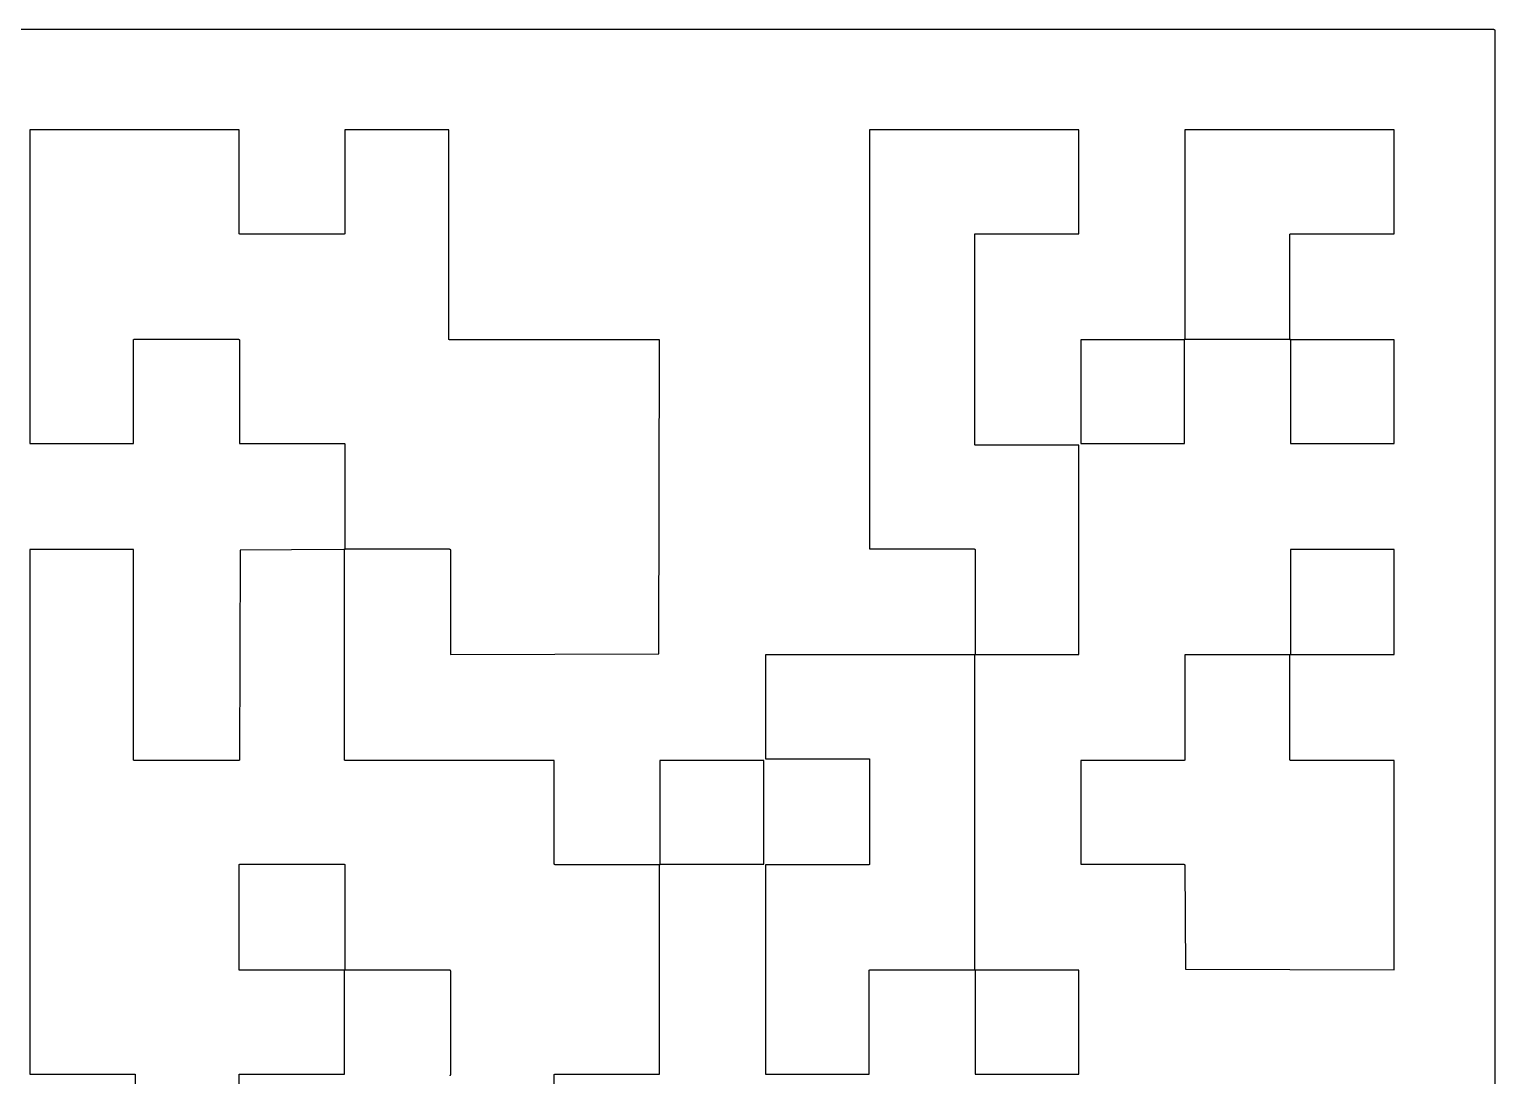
# Model space of a CAD drawing. Extents: x 91.3 to 189.8, y -113.5 to -60.4.
# Drawn here: x 143.03 to 151.23, y -86.97 to -81.12 of the extents above; entities that cross this region are included whole.
import ezdxf

# ---------------------------------------------------------------- set-up
doc = ezdxf.new("R2010")
doc.units = 0
doc.header["$MEASUREMENT"] = 0
doc.layers.add('BLACK', color=7, linetype='CONTINUOUS')

msp = doc.modelspace()

# ---------------------------------------------------------------- linework, layer by layer
at = {"layer": 'Black'}
for p, q in [((137.776, -81.1215), (151.224, -81.1215)), ((151.224, -81.1215), (151.224, -81.1215)), ((151.224, -81.1215), (151.225, -81.1217)), ((151.224, -81.1215), (151.224, -81.1215)), ((151.225, -81.1217), (151.225, -81.1218)), ((151.225, -81.1218), (151.226, -81.122)), ((151.226, -81.122), (151.226, -81.1221)), ((151.226, -81.1221), (151.226, -81.1224)), ((151.226, -81.1224), (151.227, -81.1226)), ((151.227, -81.1226), (151.227, -81.123)), ((151.227, -81.123), (151.227, -81.1233)), ((151.227, -81.1233), (151.228, -81.1236)), ((151.228, -81.1236), (151.228, -81.124)), ((151.228, -81.124), (151.228, -81.1244)), ((151.228, -81.1244), (151.228, -81.1248)), ((151.228, -81.1248), (151.228, -81.1252)), ((151.228, -81.1252), (151.228, -81.1256)), ((151.228, -81.1256), (151.228, -81.126)), ((151.228, -81.126), (151.229, -81.1265)), ((151.229, -81.1265), (151.229, -94.5735)), ((144.204, -81.6843), (143.033, -81.6843)), ((143.033, -81.6843), (143.033, -83.4374)), ((144.204, -82.262), (144.204, -81.6843)), ((145.377, -81.6843), (144.796, -81.6843)), ((144.796, -81.6843), (144.796, -82.262)), ((145.377, -82.8522), (145.377, -81.6843)), ((147.732, -81.6843), (147.732, -84.0275)), ((148.903, -81.6843), (147.732, -81.6843)), ((148.903, -82.2645), (148.903, -81.6843)), ((149.495, -81.6843), (149.495, -82.8522)), ((150.666, -81.6843), (149.495, -81.6843)), ((150.666, -82.2645), (150.666, -81.6843)), ((144.204, -82.2624), (144.204, -82.262)), ((144.204, -82.2629), (144.204, -82.2624)), ((144.204, -82.2633), (144.204, -82.2629)), ((144.204, -82.2637), (144.204, -82.2633)), ((144.204, -82.2641), (144.204, -82.2637)), ((144.204, -82.2645), (144.204, -82.2641)), ((144.205, -82.2648), (144.204, -82.2645)), ((144.205, -82.2652), (144.205, -82.2648)), ((144.205, -82.2655), (144.205, -82.2652)), ((144.205, -82.2658), (144.205, -82.2655)), ((144.206, -82.266), (144.205, -82.2658)), ((144.206, -82.2663), (144.206, -82.266)), ((144.207, -82.2665), (144.206, -82.2663)), ((144.207, -82.2667), (144.207, -82.2665)), ((144.207, -82.2668), (144.207, -82.2667)), ((144.208, -82.2669), (144.207, -82.2668)), ((144.209, -82.267), (144.208, -82.2669)), ((144.208, -82.2669), (144.208, -82.2669)), ((144.791, -82.267), (144.209, -82.267)), ((144.792, -82.2669), (144.791, -82.267)), ((144.793, -82.2668), (144.792, -82.2669)), ((144.792, -82.2669), (144.792, -82.2669)), ((144.794, -82.2663), (144.793, -82.2665)), ((144.793, -82.2665), (144.793, -82.2667)), ((144.793, -82.2667), (144.793, -82.2668)), ((144.795, -82.2658), (144.794, -82.266)), ((144.794, -82.266), (144.794, -82.2663)), ((144.796, -82.2645), (144.795, -82.2648)), ((144.795, -82.2648), (144.795, -82.2652)), ((144.795, -82.2652), (144.795, -82.2655)), ((144.795, -82.2655), (144.795, -82.2658)), ((144.796, -82.262), (144.796, -82.2624)), ((144.796, -82.2624), (144.796, -82.2629)), ((144.796, -82.2629), (144.796, -82.2633)), ((144.796, -82.2633), (144.796, -82.2637)), ((144.796, -82.2637), (144.796, -82.2641)), ((144.796, -82.2641), (144.796, -82.2645)), ((148.32, -82.2674), (148.321, -82.267)), ((148.32, -82.2678), (148.32, -82.2674)), ((148.32, -82.2682), (148.32, -82.2678)), ((148.32, -82.2686), (148.32, -82.2682)), ((148.32, -82.269), (148.32, -82.2686)), ((148.32, -82.2695), (148.32, -82.269)), ((148.32, -83.4424), (148.32, -82.2695)), ((148.321, -82.266), (148.322, -82.2656)), ((148.321, -82.2663), (148.321, -82.266)), ((148.321, -82.2666), (148.321, -82.2663)), ((148.321, -82.267), (148.321, -82.2666)), ((148.322, -82.2651), (148.323, -82.265)), ((148.322, -82.2654), (148.322, -82.2651)), ((148.322, -82.2656), (148.322, -82.2654)), ((148.323, -82.2648), (148.324, -82.2647)), ((148.323, -82.265), (148.323, -82.2648)), ((148.324, -82.2647), (148.324, -82.2645)), ((148.324, -82.2645), (148.325, -82.2645)), ((148.325, -82.2645), (148.325, -82.2645)), ((148.325, -82.2645), (148.903, -82.2645)), ((150.083, -82.2678), (150.084, -82.2674)), ((150.083, -82.2682), (150.083, -82.2678)), ((150.083, -82.2686), (150.083, -82.2682)), ((150.083, -82.269), (150.083, -82.2686)), ((150.083, -82.2695), (150.083, -82.269)), ((150.083, -82.8522), (150.083, -82.2695)), ((150.084, -82.2663), (150.085, -82.266)), ((150.084, -82.2666), (150.084, -82.2663)), ((150.084, -82.267), (150.084, -82.2666)), ((150.084, -82.2674), (150.084, -82.267)), ((150.085, -82.2651), (150.086, -82.265)), ((150.085, -82.2654), (150.085, -82.2651)), ((150.085, -82.2656), (150.085, -82.2654)), ((150.085, -82.266), (150.085, -82.2656)), ((150.086, -82.2648), (150.087, -82.2647)), ((150.086, -82.265), (150.086, -82.2648)), ((150.087, -82.2647), (150.087, -82.2645)), ((150.087, -82.2645), (150.088, -82.2645)), ((150.088, -82.2645), (150.088, -82.2645)), ((150.088, -82.2645), (150.666, -82.2645)), ((143.613, -82.8596), (143.614, -82.8592)), ((143.613, -83.4374), (143.613, -82.8596)), ((143.614, -82.8568), (143.615, -82.8564)), ((143.614, -82.8571), (143.614, -82.8568)), ((143.614, -82.8576), (143.614, -82.8571)), ((143.614, -82.8579), (143.614, -82.8576)), ((143.614, -82.8584), (143.614, -82.8579)), ((143.614, -82.8588), (143.614, -82.8584)), ((143.614, -82.8592), (143.614, -82.8588)), ((143.615, -82.8558), (143.616, -82.8556)), ((143.615, -82.8562), (143.615, -82.8558)), ((143.615, -82.8564), (143.615, -82.8562)), ((143.616, -82.8552), (143.617, -82.8549)), ((143.616, -82.8553), (143.616, -82.8552)), ((143.616, -82.8556), (143.616, -82.8553)), ((143.617, -82.8549), (143.618, -82.8547)), ((143.617, -82.8549), (143.617, -82.8549)), ((143.618, -82.8547), (143.618, -82.8546)), ((143.618, -82.8546), (144.201, -82.8546)), ((143.618, -82.8547), (143.618, -82.8547)), ((144.201, -82.8546), (144.202, -82.8547)), ((144.202, -82.8547), (144.202, -82.8547)), ((144.202, -82.8547), (144.202, -82.8549)), ((144.202, -82.8549), (144.203, -82.8549)), ((144.203, -82.8549), (144.203, -82.8552)), ((144.203, -82.8552), (144.204, -82.8553)), ((144.204, -82.8553), (144.204, -82.8556)), ((144.204, -82.8556), (144.204, -82.8558)), ((144.204, -82.8558), (144.205, -82.8562)), ((144.205, -82.8562), (144.205, -82.8564)), ((144.205, -82.8564), (144.205, -82.8568)), ((144.205, -82.8568), (144.206, -82.8571)), ((144.206, -82.8571), (144.206, -82.8576)), ((144.206, -82.8576), (144.206, -82.8579)), ((144.206, -82.8579), (144.206, -82.8584)), ((144.206, -82.8584), (144.206, -82.8588)), ((144.206, -82.8588), (144.206, -82.8592)), ((144.206, -82.8592), (144.206, -82.8596)), ((144.206, -82.8596), (144.206, -83.4374)), ((145.377, -82.8526), (145.377, -82.8522)), ((145.377, -82.853), (145.377, -82.8526)), ((145.377, -82.8535), (145.377, -82.853)), ((145.377, -82.8539), (145.377, -82.8535)), ((145.377, -82.8543), (145.377, -82.8539)), ((145.377, -82.8547), (145.377, -82.8543)), ((145.377, -82.855), (145.377, -82.8547)), ((145.378, -82.8554), (145.377, -82.855)), ((145.378, -82.8557), (145.378, -82.8554)), ((145.378, -82.856), (145.378, -82.8557)), ((145.379, -82.8562), (145.378, -82.856)), ((145.379, -82.8565), (145.379, -82.8562)), ((145.379, -82.8567), (145.379, -82.8565)), ((145.38, -82.8569), (145.379, -82.8567)), ((145.38, -82.857), (145.38, -82.8569)), ((145.381, -82.8571), (145.38, -82.857)), ((145.382, -82.8572), (145.381, -82.8571)), ((145.381, -82.8571), (145.381, -82.8571)), ((146.557, -82.8572), (145.382, -82.8572)), ((146.553, -84.614), (146.557, -82.8572)), ((149.49, -82.8572), (148.913, -82.8572)), ((148.913, -82.8572), (148.913, -83.4374)), ((149.491, -82.8571), (149.49, -82.8572)), ((149.492, -82.857), (149.491, -82.8571)), ((149.491, -82.8571), (149.491, -82.8571)), ((149.493, -82.8565), (149.492, -82.8567)), ((149.492, -82.8567), (149.492, -82.8569)), ((149.492, -82.8569), (149.492, -82.857)), ((149.494, -82.856), (149.493, -82.8562)), ((149.493, -82.8562), (149.493, -82.8565)), ((149.493, -82.8571), (149.494, -82.8568)), ((149.493, -82.8576), (149.493, -82.8571)), ((149.493, -82.8579), (149.493, -82.8576)), ((149.493, -82.8584), (149.493, -82.8579)), ((149.493, -82.8588), (149.493, -82.8584)), ((149.493, -82.8592), (149.493, -82.8588)), ((149.493, -82.8596), (149.493, -82.8592)), ((149.493, -83.4374), (149.493, -82.8596)), ((149.495, -82.8547), (149.494, -82.855)), ((149.494, -82.855), (149.494, -82.8554)), ((149.494, -82.8554), (149.494, -82.8557)), ((149.494, -82.8557), (149.494, -82.856)), ((149.494, -82.8562), (149.495, -82.8558)), ((149.494, -82.8564), (149.494, -82.8562)), ((149.494, -82.8568), (149.494, -82.8564)), ((149.495, -82.8522), (149.495, -82.8526)), ((149.495, -82.8526), (149.495, -82.853)), ((149.495, -82.853), (149.495, -82.8535)), ((149.495, -82.8535), (149.495, -82.8539)), ((149.495, -82.8539), (149.495, -82.8543)), ((149.495, -82.8543), (149.495, -82.8547)), ((149.495, -82.8553), (149.496, -82.8552)), ((149.495, -82.8556), (149.495, -82.8553)), ((149.495, -82.8558), (149.495, -82.8556)), ((149.496, -82.8552), (149.496, -82.8549)), ((149.496, -82.8549), (149.497, -82.8549)), ((149.497, -82.8547), (149.498, -82.8546)), ((149.497, -82.8549), (149.497, -82.8547)), ((149.497, -82.8547), (149.497, -82.8547)), ((149.498, -82.8546), (150.081, -82.8546)), ((150.081, -82.8546), (150.081, -82.8547)), ((150.081, -82.8547), (150.081, -82.8547)), ((150.081, -82.8547), (150.082, -82.8549)), ((150.082, -82.8549), (150.082, -82.8549)), ((150.082, -82.8549), (150.083, -82.8552)), ((150.083, -82.8526), (150.083, -82.8522)), ((150.083, -82.853), (150.083, -82.8526)), ((150.083, -82.8535), (150.083, -82.853)), ((150.083, -82.8539), (150.083, -82.8535)), ((150.084, -82.8543), (150.083, -82.8539)), ((150.083, -82.8552), (150.083, -82.8553)), ((150.083, -82.8553), (150.083, -82.8556)), ((150.083, -82.8556), (150.084, -82.8558)), ((150.084, -82.8547), (150.084, -82.8543)), ((150.084, -82.855), (150.084, -82.8547)), ((150.084, -82.8554), (150.084, -82.855)), ((150.085, -82.8557), (150.084, -82.8554)), ((150.084, -82.8558), (150.084, -82.8562)), ((150.084, -82.8562), (150.084, -82.8564)), ((150.084, -82.8564), (150.085, -82.8568)), ((150.085, -82.856), (150.085, -82.8557)), ((150.085, -82.8562), (150.085, -82.856)), ((150.085, -82.8565), (150.085, -82.8562)), ((150.086, -82.8567), (150.085, -82.8565)), ((150.085, -82.8568), (150.085, -82.8571)), ((150.085, -82.8571), (150.085, -82.8576)), ((150.085, -82.8576), (150.085, -82.8579)), ((150.085, -82.8579), (150.085, -82.8584)), ((150.085, -82.8584), (150.085, -82.8588)), ((150.085, -82.8588), (150.085, -82.8592)), ((150.085, -82.8592), (150.086, -82.8596)), ((150.086, -82.8569), (150.086, -82.8567)), ((150.087, -82.857), (150.086, -82.8569)), ((150.086, -82.8596), (150.086, -83.4374)), ((150.087, -82.8571), (150.087, -82.857)), ((150.088, -82.8571), (150.087, -82.8571)), ((150.088, -82.8572), (150.088, -82.8571)), ((150.666, -82.8572), (150.088, -82.8572)), ((150.666, -83.4374), (150.666, -82.8572)), ((143.033, -83.4374), (143.613, -83.4374)), ((144.206, -83.4374), (144.791, -83.4374)), ((144.791, -83.4374), (144.792, -83.4374)), ((144.792, -83.4374), (144.792, -83.4374)), ((144.792, -83.4374), (144.793, -83.4376)), ((144.793, -83.4376), (144.793, -83.4377)), ((144.793, -83.4377), (144.793, -83.4379)), ((144.793, -83.4379), (144.794, -83.438)), ((144.794, -83.438), (144.794, -83.4383)), ((144.794, -83.4383), (144.795, -83.4385)), ((144.795, -83.4385), (144.795, -83.4389)), ((144.795, -83.4389), (144.795, -83.4391)), ((144.795, -83.4391), (144.795, -83.4395)), ((144.795, -83.4395), (144.796, -83.4399)), ((144.796, -83.4399), (144.796, -83.4403)), ((144.796, -83.4403), (144.796, -83.4406)), ((144.796, -83.4406), (144.796, -83.4411)), ((144.796, -83.4411), (144.796, -83.4415)), ((144.796, -83.4415), (144.796, -83.4419)), ((144.796, -83.4419), (144.796, -83.4424)), ((144.796, -83.4424), (144.796, -84.0249)), ((148.32, -83.4428), (148.32, -83.4424)), ((148.32, -83.4432), (148.32, -83.4428)), ((148.32, -83.4436), (148.32, -83.4432)), ((148.32, -83.4441), (148.32, -83.4436)), ((148.32, -83.4444), (148.32, -83.4441)), ((148.321, -83.4449), (148.32, -83.4444)), ((148.321, -83.4452), (148.321, -83.4449)), ((148.321, -83.4456), (148.321, -83.4452)), ((148.321, -83.4458), (148.321, -83.4456)), ((148.322, -83.4462), (148.321, -83.4458)), ((148.322, -83.4464), (148.322, -83.4462)), ((148.322, -83.4467), (148.322, -83.4464)), ((148.323, -83.4468), (148.322, -83.4467)), ((148.323, -83.4471), (148.323, -83.4468)), ((148.324, -83.4471), (148.323, -83.4471)), ((148.324, -83.4473), (148.324, -83.4471)), ((148.325, -83.4473), (148.324, -83.4473)), ((148.325, -83.4474), (148.325, -83.4473)), ((148.903, -83.4474), (148.325, -83.4474)), ((148.903, -84.6177), (148.903, -83.4474)), ((148.913, -83.4374), (149.493, -83.4374)), ((150.086, -83.4374), (150.666, -83.4374)), ((143.613, -84.0301), (143.033, -84.0301)), ((143.033, -84.0301), (143.033, -86.9641)), ((143.613, -85.2054), (143.613, -84.0301)), ((144.21, -84.0338), (144.206, -85.2054)), ((144.498, -84.0318), (144.21, -84.0338)), ((144.791, -84.0299), (144.498, -84.0318)), ((144.792, -84.0298), (144.791, -84.0299)), ((144.793, -84.0297), (144.792, -84.0298)), ((144.792, -84.0298), (144.792, -84.0298)), ((144.794, -84.0292), (144.793, -84.0294)), ((144.793, -84.0294), (144.793, -84.0296)), ((144.793, -84.0296), (144.793, -84.0297)), ((144.795, -84.0287), (144.794, -84.0289)), ((144.794, -84.0289), (144.794, -84.0292)), ((144.794, -84.03), (144.795, -84.0297)), ((144.794, -84.0304), (144.794, -84.03)), ((144.794, -84.0308), (144.794, -84.0304)), ((144.794, -84.0312), (144.794, -84.0308)), ((144.794, -84.0317), (144.794, -84.0312)), ((144.794, -84.0321), (144.794, -84.0317)), ((144.794, -84.0325), (144.794, -84.0321)), ((144.794, -85.2054), (144.794, -84.0325)), ((144.796, -84.0274), (144.795, -84.0277)), ((144.795, -84.0277), (144.795, -84.0281)), ((144.795, -84.0281), (144.795, -84.0284)), ((144.795, -84.0284), (144.795, -84.0287)), ((144.795, -84.029), (144.796, -84.0287)), ((144.795, -84.0293), (144.795, -84.029)), ((144.795, -84.0297), (144.795, -84.0293)), ((144.796, -84.0249), (144.796, -84.0253)), ((144.796, -84.0253), (144.796, -84.0257)), ((144.796, -84.0257), (144.796, -84.0262)), ((144.796, -84.0262), (144.796, -84.0266)), ((144.796, -84.0266), (144.796, -84.027)), ((144.796, -84.027), (144.796, -84.0274)), ((144.796, -84.0282), (144.797, -84.028)), ((144.796, -84.0285), (144.796, -84.0282)), ((144.796, -84.0287), (144.796, -84.0285)), ((144.797, -84.028), (144.797, -84.0278)), ((144.797, -84.0278), (144.798, -84.0278)), ((144.798, -84.0276), (144.799, -84.0275)), ((144.798, -84.0278), (144.798, -84.0276)), ((144.798, -84.0276), (144.798, -84.0276)), ((144.799, -84.0275), (145.382, -84.0275)), ((145.382, -84.0275), (145.382, -84.0276)), ((145.382, -84.0276), (145.382, -84.0276)), ((145.382, -84.0276), (145.383, -84.0278)), ((145.383, -84.0278), (145.383, -84.0278)), ((145.383, -84.0278), (145.384, -84.028)), ((145.384, -84.028), (145.384, -84.0282)), ((145.384, -84.0282), (145.384, -84.0285)), ((145.384, -84.0285), (145.385, -84.0287)), ((145.385, -84.0287), (145.385, -84.029)), ((145.385, -84.029), (145.385, -84.0293)), ((145.385, -84.0293), (145.386, -84.0297)), ((145.386, -84.0297), (145.386, -84.03)), ((145.386, -84.03), (145.386, -84.0304)), ((145.386, -84.0304), (145.386, -84.0308)), ((145.386, -84.0308), (145.386, -84.0312)), ((145.386, -84.0312), (145.386, -84.0317)), ((145.386, -84.0317), (145.386, -84.0321)), ((145.386, -84.0321), (145.387, -84.0325)), ((145.387, -84.0325), (145.387, -84.6178)), ((147.732, -84.0275), (148.317, -84.0275)), ((148.317, -84.0275), (148.318, -84.0276)), ((148.318, -84.0276), (148.318, -84.0276)), ((148.318, -84.0276), (148.319, -84.0278)), ((148.319, -84.0278), (148.319, -84.0278)), ((148.319, -84.0278), (148.32, -84.028)), ((148.32, -84.028), (148.32, -84.0282)), ((148.32, -84.0282), (148.32, -84.0285)), ((148.32, -84.0285), (148.321, -84.0287)), ((148.321, -84.0287), (148.321, -84.029)), ((148.321, -84.029), (148.321, -84.0293)), ((148.321, -84.0293), (148.322, -84.0297)), ((148.322, -84.0297), (148.322, -84.03)), ((148.322, -84.03), (148.322, -84.0304)), ((148.322, -84.0304), (148.322, -84.0308)), ((148.322, -84.0308), (148.322, -84.0312)), ((148.322, -84.0312), (148.322, -84.0317)), ((148.322, -84.0317), (148.322, -84.0321)), ((148.322, -84.0321), (148.322, -84.0325)), ((148.322, -84.0325), (148.322, -84.6152)), ((150.086, -84.0301), (150.086, -84.6152)), ((150.666, -84.0301), (150.086, -84.0301)), ((150.666, -84.6177), (150.666, -84.0301)), ((145.387, -84.6178), (145.97, -84.6159)), ((145.97, -84.6159), (146.553, -84.614)), ((148.317, -84.6202), (147.15, -84.6202)), ((147.15, -84.6202), (147.15, -85.2004)), ((148.318, -84.6202), (148.317, -84.6202)), ((148.319, -84.62), (148.318, -84.6202)), ((148.318, -84.6202), (148.318, -84.6202)), ((148.32, -84.6197), (148.319, -84.6199)), ((148.319, -84.6199), (148.319, -84.62)), ((148.321, -84.6191), (148.32, -84.6193)), ((148.32, -84.6193), (148.32, -84.6196)), ((148.32, -84.6196), (148.32, -84.6197)), ((148.32, -84.6206), (148.321, -84.6202)), ((148.32, -84.621), (148.32, -84.6206)), ((148.32, -84.6214), (148.32, -84.621)), ((148.32, -84.6218), (148.32, -84.6214)), ((148.32, -84.6223), (148.32, -84.6218)), ((148.32, -84.6227), (148.32, -84.6223)), ((148.32, -85.7956), (148.32, -84.6227)), ((148.322, -84.6181), (148.321, -84.6184)), ((148.321, -84.6184), (148.321, -84.6187)), ((148.321, -84.6187), (148.321, -84.6191)), ((148.321, -84.6192), (148.322, -84.6189)), ((148.321, -84.6195), (148.321, -84.6192)), ((148.321, -84.6199), (148.321, -84.6195)), ((148.321, -84.6202), (148.321, -84.6199)), ((148.322, -84.6152), (148.322, -84.6157)), ((148.322, -84.6157), (148.322, -84.6161)), ((148.322, -84.6161), (148.322, -84.6165)), ((148.322, -84.6165), (148.322, -84.6169)), ((148.322, -84.6169), (148.322, -84.6173)), ((148.322, -84.6173), (148.322, -84.6177)), ((148.322, -84.6177), (148.322, -84.6181)), ((148.322, -84.6184), (148.323, -84.6182)), ((148.322, -84.6187), (148.322, -84.6184)), ((148.322, -84.6189), (148.322, -84.6187)), ((148.323, -84.618), (148.324, -84.6179)), ((148.323, -84.6182), (148.323, -84.618)), ((148.324, -84.6179), (148.324, -84.6178)), ((148.324, -84.6178), (148.325, -84.6178)), ((148.325, -84.6178), (148.325, -84.6177)), ((148.325, -84.6177), (148.903, -84.6177)), ((150.081, -84.6202), (149.495, -84.6202)), ((149.495, -84.6202), (149.495, -85.2054)), ((150.082, -84.62), (150.081, -84.6202)), ((150.081, -84.6202), (150.081, -84.6202)), ((150.081, -84.6202), (150.081, -84.6202)), ((150.083, -84.6197), (150.082, -84.6199)), ((150.082, -84.6199), (150.082, -84.62)), ((150.084, -84.6191), (150.083, -84.6193)), ((150.083, -84.6193), (150.083, -84.6196)), ((150.083, -84.6196), (150.083, -84.6197)), ((150.083, -84.621), (150.084, -84.6206)), ((150.083, -84.6214), (150.083, -84.621)), ((150.083, -84.6218), (150.083, -84.6214)), ((150.083, -84.6223), (150.083, -84.6218)), ((150.083, -84.6227), (150.083, -84.6223)), ((150.083, -85.2054), (150.083, -84.6227)), ((150.085, -84.6181), (150.084, -84.6184)), ((150.084, -84.6184), (150.084, -84.6187)), ((150.084, -84.6187), (150.084, -84.6191)), ((150.084, -84.6195), (150.085, -84.6192)), ((150.084, -84.6199), (150.084, -84.6195)), ((150.084, -84.6202), (150.084, -84.6199)), ((150.084, -84.6206), (150.084, -84.6202)), ((150.086, -84.6152), (150.085, -84.6157)), ((150.085, -84.6157), (150.085, -84.6161)), ((150.085, -84.6161), (150.085, -84.6165)), ((150.085, -84.6165), (150.085, -84.6169)), ((150.085, -84.6169), (150.085, -84.6173)), ((150.085, -84.6173), (150.085, -84.6177)), ((150.085, -84.6177), (150.085, -84.6181)), ((150.085, -84.6184), (150.086, -84.6182)), ((150.085, -84.6187), (150.085, -84.6184)), ((150.085, -84.6189), (150.085, -84.6187)), ((150.085, -84.6192), (150.085, -84.6189)), ((150.086, -84.618), (150.087, -84.6179)), ((150.086, -84.6182), (150.086, -84.618)), ((150.087, -84.6179), (150.087, -84.6178)), ((150.087, -84.6178), (150.088, -84.6178)), ((150.088, -84.6178), (150.088, -84.6177)), ((150.088, -84.6177), (150.666, -84.6177)), ((143.614, -85.2058), (143.613, -85.2054)), ((143.614, -85.2063), (143.614, -85.2058)), ((143.614, -85.2067), (143.614, -85.2063)), ((143.614, -85.2071), (143.614, -85.2067)), ((143.614, -85.2075), (143.614, -85.2071)), ((143.614, -85.2079), (143.614, -85.2075)), ((143.614, -85.2082), (143.614, -85.2079)), ((143.615, -85.2086), (143.614, -85.2082)), ((143.615, -85.2089), (143.615, -85.2086)), ((143.615, -85.2092), (143.615, -85.2089)), ((143.616, -85.2095), (143.615, -85.2092)), ((143.616, -85.2097), (143.616, -85.2095)), ((143.616, -85.2099), (143.616, -85.2097)), ((143.617, -85.2101), (143.616, -85.2099)), ((143.617, -85.2102), (143.617, -85.2101)), ((143.618, -85.2103), (143.617, -85.2102)), ((143.618, -85.2104), (143.618, -85.2103)), ((143.618, -85.2103), (143.618, -85.2103)), ((144.201, -85.2104), (143.618, -85.2104)), ((144.202, -85.2103), (144.201, -85.2104)), ((144.203, -85.2101), (144.202, -85.2102)), ((144.202, -85.2102), (144.202, -85.2103)), ((144.202, -85.2103), (144.202, -85.2103)), ((144.204, -85.2097), (144.203, -85.2099)), ((144.203, -85.2099), (144.203, -85.2101)), ((144.205, -85.2089), (144.204, -85.2092)), ((144.204, -85.2092), (144.204, -85.2095)), ((144.204, -85.2095), (144.204, -85.2097)), ((144.206, -85.2075), (144.205, -85.2079)), ((144.205, -85.2079), (144.205, -85.2083)), ((144.205, -85.2083), (144.205, -85.2086)), ((144.205, -85.2086), (144.205, -85.2089)), ((144.206, -85.2054), (144.206, -85.2058)), ((144.206, -85.2058), (144.206, -85.2063)), ((144.206, -85.2063), (144.206, -85.2067)), ((144.206, -85.2067), (144.206, -85.2071)), ((144.206, -85.2071), (144.206, -85.2075)), ((144.794, -85.2058), (144.794, -85.2054)), ((144.794, -85.2063), (144.794, -85.2058)), ((144.794, -85.2067), (144.794, -85.2063)), ((144.794, -85.2071), (144.794, -85.2067)), ((144.794, -85.2075), (144.794, -85.2071)), ((144.794, -85.2079), (144.794, -85.2075)), ((144.795, -85.2082), (144.794, -85.2079)), ((144.795, -85.2086), (144.795, -85.2082)), ((144.795, -85.2089), (144.795, -85.2086)), ((144.796, -85.2092), (144.795, -85.2089)), ((144.796, -85.2095), (144.796, -85.2092)), ((144.796, -85.2097), (144.796, -85.2095)), ((144.797, -85.2099), (144.796, -85.2097)), ((144.797, -85.2101), (144.797, -85.2099)), ((144.798, -85.2102), (144.797, -85.2101)), ((144.798, -85.2103), (144.798, -85.2102)), ((144.799, -85.2104), (144.798, -85.2103)), ((144.798, -85.2103), (144.798, -85.2103)), ((145.967, -85.2104), (144.799, -85.2104)), ((145.967, -85.7881), (145.967, -85.2104)), ((147.14, -85.2104), (146.559, -85.2104)), ((146.559, -85.2104), (146.559, -85.7881)), ((147.14, -85.7881), (147.14, -85.2104)), ((147.15, -85.2004), (147.727, -85.2004)), ((147.727, -85.2004), (147.728, -85.2005)), ((147.728, -85.2005), (147.728, -85.2005)), ((147.728, -85.2005), (147.729, -85.2006)), ((147.729, -85.2006), (147.729, -85.2007)), ((147.729, -85.2007), (147.729, -85.2009)), ((147.729, -85.2009), (147.73, -85.2011)), ((147.73, -85.2011), (147.73, -85.2014)), ((147.73, -85.2014), (147.731, -85.2016)), ((147.731, -85.2016), (147.731, -85.2019)), ((147.731, -85.2019), (147.731, -85.2022)), ((147.731, -85.2022), (147.731, -85.2026)), ((147.731, -85.2026), (147.732, -85.2029)), ((147.732, -85.2029), (147.732, -85.2033)), ((147.732, -85.2033), (147.732, -85.2037)), ((147.732, -85.2037), (147.732, -85.2041)), ((147.732, -85.2041), (147.732, -85.2045)), ((147.732, -85.2045), (147.732, -85.205)), ((147.732, -85.205), (147.732, -85.2054)), ((147.732, -85.2054), (147.732, -85.7881)), ((149.49, -85.2104), (148.913, -85.2104)), ((148.913, -85.2104), (148.913, -85.7906)), ((149.491, -85.2103), (149.49, -85.2104)), ((149.492, -85.2102), (149.491, -85.2103)), ((149.491, -85.2103), (149.491, -85.2103)), ((149.493, -85.2097), (149.492, -85.2099)), ((149.492, -85.2099), (149.492, -85.2101)), ((149.492, -85.2101), (149.492, -85.2102)), ((149.494, -85.2092), (149.493, -85.2095)), ((149.493, -85.2095), (149.493, -85.2097)), ((149.495, -85.2079), (149.494, -85.2082)), ((149.494, -85.2082), (149.494, -85.2086)), ((149.494, -85.2086), (149.494, -85.2089)), ((149.494, -85.2089), (149.494, -85.2092)), ((149.495, -85.2054), (149.495, -85.2058)), ((149.495, -85.2058), (149.495, -85.2063)), ((149.495, -85.2063), (149.495, -85.2067)), ((149.495, -85.2067), (149.495, -85.2071)), ((149.495, -85.2071), (149.495, -85.2075)), ((149.495, -85.2075), (149.495, -85.2079)), ((150.083, -85.2058), (150.083, -85.2054)), ((150.083, -85.2063), (150.083, -85.2058)), ((150.083, -85.2067), (150.083, -85.2063)), ((150.083, -85.2071), (150.083, -85.2067)), ((150.084, -85.2075), (150.083, -85.2071)), ((150.084, -85.2079), (150.084, -85.2075)), ((150.084, -85.2082), (150.084, -85.2079)), ((150.084, -85.2086), (150.084, -85.2082)), ((150.085, -85.2089), (150.084, -85.2086)), ((150.085, -85.2092), (150.085, -85.2089)), ((150.085, -85.2095), (150.085, -85.2092)), ((150.085, -85.2097), (150.085, -85.2095)), ((150.086, -85.2099), (150.085, -85.2097)), ((150.086, -85.2101), (150.086, -85.2099)), ((150.087, -85.2102), (150.086, -85.2101)), ((150.087, -85.2103), (150.087, -85.2102)), ((150.088, -85.2103), (150.087, -85.2103)), ((150.088, -85.2104), (150.088, -85.2103)), ((150.666, -85.2104), (150.088, -85.2104)), ((150.666, -86.3808), (150.666, -85.2104)), ((144.204, -85.7931), (144.205, -85.7928)), ((144.204, -85.7935), (144.204, -85.7931)), ((144.204, -85.7939), (144.204, -85.7935)), ((144.204, -85.7943), (144.204, -85.7939)), ((144.204, -85.7947), (144.204, -85.7943)), ((144.204, -85.7952), (144.204, -85.7947)), ((144.204, -85.7956), (144.204, -85.7952)), ((144.204, -86.3783), (144.204, -85.7956)), ((144.205, -85.7918), (144.206, -85.7915)), ((144.205, -85.7921), (144.205, -85.7918)), ((144.205, -85.7924), (144.205, -85.7921)), ((144.205, -85.7928), (144.205, -85.7924)), ((144.206, -85.7913), (144.207, -85.7911)), ((144.206, -85.7915), (144.206, -85.7913)), ((144.207, -85.7908), (144.208, -85.7907)), ((144.207, -85.7909), (144.207, -85.7908)), ((144.207, -85.7911), (144.207, -85.7909)), ((144.208, -85.7907), (144.209, -85.7906)), ((144.208, -85.7907), (144.208, -85.7907)), ((144.209, -85.7906), (144.791, -85.7906)), ((144.791, -85.7906), (144.792, -85.7907)), ((144.792, -85.7907), (144.792, -85.7907)), ((144.792, -85.7907), (144.793, -85.7908)), ((144.793, -85.7908), (144.793, -85.7909)), ((144.793, -85.7909), (144.793, -85.7911)), ((144.793, -85.7911), (144.794, -85.7913)), ((144.794, -85.7913), (144.794, -85.7915)), ((144.794, -85.7915), (144.795, -85.7918)), ((144.795, -85.7918), (144.795, -85.7921)), ((144.795, -85.7921), (144.795, -85.7924)), ((144.795, -85.7924), (144.795, -85.7928)), ((144.795, -85.7928), (144.796, -85.7931)), ((144.796, -85.7931), (144.796, -85.7935)), ((144.796, -85.7935), (144.796, -85.7939)), ((144.796, -85.7939), (144.796, -85.7943)), ((144.796, -85.7943), (144.796, -85.7947)), ((144.796, -85.7947), (144.796, -85.7952)), ((144.796, -85.7952), (144.796, -85.7956)), ((144.796, -85.7956), (144.796, -86.3783)), ((145.967, -85.7885), (145.967, -85.7881)), ((145.967, -85.789), (145.967, -85.7885)), ((145.967, -85.7894), (145.967, -85.789)), ((145.967, -85.7898), (145.967, -85.7894)), ((145.967, -85.7902), (145.967, -85.7898)), ((145.967, -85.7906), (145.967, -85.7902)), ((145.968, -85.791), (145.967, -85.7906)), ((145.968, -85.7913), (145.968, -85.791)), ((145.968, -85.7916), (145.968, -85.7913)), ((145.968, -85.7919), (145.968, -85.7916)), ((145.969, -85.7922), (145.968, -85.7919)), ((145.969, -85.7924), (145.969, -85.7922)), ((145.97, -85.7926), (145.969, -85.7924)), ((145.97, -85.7928), (145.97, -85.7926)), ((145.97, -85.7929), (145.97, -85.7928)), ((145.971, -85.793), (145.97, -85.7929)), ((145.972, -85.7931), (145.971, -85.793)), ((145.971, -85.793), (145.971, -85.793)), ((146.554, -85.7931), (145.972, -85.7931)), ((146.555, -85.793), (146.554, -85.7931)), ((146.556, -85.7929), (146.555, -85.793)), ((146.555, -85.793), (146.555, -85.793)), ((146.557, -85.7924), (146.556, -85.7926)), ((146.556, -85.7926), (146.556, -85.7928)), ((146.556, -85.7928), (146.556, -85.7929)), ((146.558, -85.7919), (146.557, -85.7922)), ((146.557, -85.7922), (146.557, -85.7924)), ((146.557, -85.7935), (146.558, -85.7931)), ((146.557, -85.7939), (146.557, -85.7935)), ((146.557, -85.7943), (146.557, -85.7939)), ((146.557, -85.7947), (146.557, -85.7943)), ((146.557, -85.7952), (146.557, -85.7947)), ((146.557, -85.7956), (146.557, -85.7952)), ((146.557, -86.9635), (146.557, -85.7956)), ((146.559, -85.7906), (146.558, -85.791)), ((146.558, -85.791), (146.558, -85.7913)), ((146.558, -85.7913), (146.558, -85.7916)), ((146.558, -85.7916), (146.558, -85.7919)), ((146.558, -85.7921), (146.559, -85.7918)), ((146.558, -85.7924), (146.558, -85.7921)), ((146.558, -85.7928), (146.558, -85.7924)), ((146.558, -85.7931), (146.558, -85.7928)), ((146.559, -85.7881), (146.559, -85.7885)), ((146.559, -85.7885), (146.559, -85.789)), ((146.559, -85.789), (146.559, -85.7894)), ((146.559, -85.7894), (146.559, -85.7898)), ((146.559, -85.7898), (146.559, -85.7902)), ((146.559, -85.7902), (146.559, -85.7906)), ((146.559, -85.7913), (146.56, -85.7911)), ((146.559, -85.7915), (146.559, -85.7913)), ((146.559, -85.7918), (146.559, -85.7915)), ((146.56, -85.7909), (146.561, -85.7908)), ((146.56, -85.7911), (146.56, -85.7909)), ((146.561, -85.7907), (146.562, -85.7906)), ((146.561, -85.7908), (146.561, -85.7907)), ((146.561, -85.7907), (146.561, -85.7907)), ((146.562, -85.7906), (147.14, -85.7906)), ((147.14, -85.7885), (147.14, -85.7881)), ((147.14, -85.789), (147.14, -85.7885)), ((147.14, -85.7894), (147.14, -85.789)), ((147.14, -85.7898), (147.14, -85.7894)), ((147.14, -85.7902), (147.14, -85.7898)), ((147.14, -85.7906), (147.14, -85.7902)), ((147.727, -85.7931), (147.149, -85.7931)), ((147.149, -85.7931), (147.149, -85.7935)), ((147.149, -85.7935), (147.149, -85.7939)), ((147.149, -85.7939), (147.149, -85.7943)), ((147.149, -85.7943), (147.15, -85.7947)), ((147.15, -85.7947), (147.15, -85.7952)), ((147.15, -85.7952), (147.15, -85.7956)), ((147.15, -85.7956), (147.15, -86.9635)), ((147.728, -85.793), (147.727, -85.7931)), ((147.729, -85.7929), (147.728, -85.793)), ((147.728, -85.793), (147.728, -85.793)), ((147.73, -85.7924), (147.729, -85.7926)), ((147.729, -85.7926), (147.729, -85.7928)), ((147.729, -85.7928), (147.729, -85.7929)), ((147.731, -85.7919), (147.73, -85.7922)), ((147.73, -85.7922), (147.73, -85.7924)), ((147.732, -85.7906), (147.731, -85.791)), ((147.731, -85.791), (147.731, -85.7913)), ((147.731, -85.7913), (147.731, -85.7916)), ((147.731, -85.7916), (147.731, -85.7919)), ((147.732, -85.7881), (147.732, -85.7885)), ((147.732, -85.7885), (147.732, -85.789)), ((147.732, -85.789), (147.732, -85.7894)), ((147.732, -85.7894), (147.732, -85.7898)), ((147.732, -85.7898), (147.732, -85.7902)), ((147.732, -85.7902), (147.732, -85.7906)), ((148.32, -86.3783), (148.32, -85.7956)), ((148.913, -85.7906), (149.49, -85.7906)), ((149.49, -85.7906), (149.491, -85.7907)), ((149.491, -85.7907), (149.491, -85.7907)), ((149.491, -85.7907), (149.491, -85.7908)), ((149.491, -85.7908), (149.492, -85.7909)), ((149.492, -85.7909), (149.492, -85.7911)), ((149.492, -85.7911), (149.493, -85.7912)), ((149.493, -85.7912), (149.493, -85.7915)), ((149.493, -85.7915), (149.493, -85.7918)), ((149.493, -85.7918), (149.494, -85.7921)), ((149.494, -85.7921), (149.494, -85.7923)), ((149.494, -85.7923), (149.494, -85.7927)), ((149.494, -85.7927), (149.495, -85.7931)), ((149.495, -85.7931), (149.495, -85.7935)), ((149.495, -85.7935), (149.495, -85.7938)), ((149.495, -85.7938), (149.495, -85.7943)), ((149.495, -85.7943), (149.495, -85.7947)), ((149.495, -85.7947), (149.495, -85.7951)), ((149.495, -85.7951), (149.495, -85.7956)), ((149.495, -85.7956), (149.497, -86.0888)), ((149.497, -86.0888), (149.499, -86.377)), ((144.204, -86.3787), (144.204, -86.3783)), ((144.204, -86.3792), (144.204, -86.3787)), ((144.204, -86.3796), (144.204, -86.3792)), ((144.204, -86.38), (144.204, -86.3796)), ((144.204, -86.3804), (144.204, -86.38)), ((144.204, -86.3808), (144.204, -86.3804)), ((144.205, -86.3811), (144.204, -86.3808)), ((144.205, -86.3815), (144.205, -86.3811)), ((144.205, -86.3818), (144.205, -86.3815)), ((144.205, -86.3821), (144.205, -86.3818)), ((144.206, -86.3823), (144.205, -86.3821)), ((144.206, -86.3826), (144.206, -86.3823)), ((144.207, -86.3828), (144.206, -86.3826)), ((144.207, -86.383), (144.207, -86.3828)), ((144.207, -86.3831), (144.207, -86.383)), ((144.208, -86.3832), (144.207, -86.3831)), ((144.209, -86.3833), (144.208, -86.3832)), ((144.208, -86.3832), (144.208, -86.3832)), ((144.791, -86.3833), (144.209, -86.3833)), ((144.792, -86.3832), (144.791, -86.3833)), ((144.793, -86.3831), (144.792, -86.3832)), ((144.792, -86.3832), (144.792, -86.3832)), ((144.794, -86.3826), (144.793, -86.3828)), ((144.793, -86.3828), (144.793, -86.383)), ((144.793, -86.383), (144.793, -86.3831)), ((144.795, -86.3821), (144.794, -86.3823)), ((144.794, -86.3823), (144.794, -86.3826)), ((144.794, -86.3833), (144.795, -86.3829)), ((144.794, -86.3837), (144.794, -86.3833)), ((144.794, -86.3841), (144.794, -86.3837)), ((144.794, -86.3845), (144.794, -86.3841)), ((144.794, -86.3849), (144.794, -86.3845)), ((144.794, -86.3853), (144.794, -86.3849)), ((144.794, -86.3858), (144.794, -86.3853)), ((144.794, -86.9641), (144.794, -86.3858)), ((144.796, -86.3808), (144.795, -86.3811)), ((144.795, -86.3811), (144.795, -86.3815)), ((144.795, -86.3815), (144.795, -86.3818)), ((144.795, -86.3818), (144.795, -86.3821)), ((144.795, -86.3823), (144.796, -86.3819)), ((144.795, -86.3826), (144.795, -86.3823)), ((144.795, -86.3829), (144.795, -86.3826)), ((144.796, -86.3783), (144.796, -86.3787)), ((144.796, -86.3787), (144.796, -86.3792)), ((144.796, -86.3792), (144.796, -86.3796)), ((144.796, -86.3796), (144.796, -86.38)), ((144.796, -86.38), (144.796, -86.3804)), ((144.796, -86.3804), (144.796, -86.3808)), ((144.796, -86.3814), (144.797, -86.3813)), ((144.796, -86.3817), (144.796, -86.3814)), ((144.796, -86.3819), (144.796, -86.3817)), ((144.797, -86.3811), (144.798, -86.381)), ((144.797, -86.3813), (144.797, -86.3811)), ((144.798, -86.381), (144.798, -86.3808)), ((144.798, -86.3808), (144.798, -86.3808)), ((144.798, -86.3808), (144.799, -86.3808)), ((144.799, -86.3808), (145.382, -86.3808)), ((145.382, -86.3808), (145.382, -86.3808)), ((145.382, -86.3808), (145.383, -86.381)), ((145.382, -86.3808), (145.382, -86.3808)), ((145.383, -86.381), (145.383, -86.3811)), ((145.383, -86.3811), (145.384, -86.3813)), ((145.384, -86.3813), (145.384, -86.3814)), ((145.384, -86.3814), (145.384, -86.3817)), ((145.384, -86.3817), (145.385, -86.3819)), ((145.385, -86.3819), (145.385, -86.3823)), ((145.385, -86.3823), (145.385, -86.3826)), ((145.385, -86.3826), (145.386, -86.3829)), ((145.386, -86.3829), (145.386, -86.3833)), ((145.386, -86.3833), (145.386, -86.3837)), ((145.386, -86.3837), (145.386, -86.3841)), ((145.386, -86.3841), (145.386, -86.3845)), ((145.386, -86.3845), (145.386, -86.3849)), ((145.386, -86.3849), (145.386, -86.3853)), ((145.386, -86.3853), (145.387, -86.3858)), ((145.387, -86.3858), (145.387, -86.9685)), ((147.73, -86.3833), (147.731, -86.3829)), ((147.73, -86.3837), (147.73, -86.3833)), ((147.73, -86.3841), (147.73, -86.3837)), ((147.73, -86.3845), (147.73, -86.3841)), ((147.73, -86.3849), (147.73, -86.3845)), ((147.73, -86.3853), (147.73, -86.3849)), ((147.73, -86.3858), (147.73, -86.3853)), ((147.73, -86.9641), (147.73, -86.3858)), ((147.731, -86.3823), (147.732, -86.3819)), ((147.731, -86.3826), (147.731, -86.3823)), ((147.731, -86.3829), (147.731, -86.3826)), ((147.732, -86.3814), (147.733, -86.3813)), ((147.732, -86.3817), (147.732, -86.3814)), ((147.732, -86.3819), (147.732, -86.3817)), ((147.733, -86.381), (147.734, -86.3808)), ((147.733, -86.3811), (147.733, -86.381)), ((147.733, -86.3813), (147.733, -86.3811)), ((147.734, -86.3808), (147.734, -86.3808)), ((147.734, -86.3808), (147.735, -86.3808)), ((147.735, -86.3808), (148.317, -86.3808)), ((148.317, -86.3808), (148.318, -86.3808)), ((148.318, -86.3808), (148.318, -86.3808)), ((148.318, -86.3808), (148.319, -86.381)), ((148.319, -86.381), (148.319, -86.3811)), ((148.319, -86.3811), (148.32, -86.3813)), ((148.32, -86.3787), (148.32, -86.3783)), ((148.32, -86.3792), (148.32, -86.3787)), ((148.32, -86.3796), (148.32, -86.3792)), ((148.32, -86.38), (148.32, -86.3796)), ((148.32, -86.3804), (148.32, -86.38)), ((148.321, -86.3808), (148.32, -86.3804)), ((148.32, -86.3813), (148.32, -86.3814)), ((148.32, -86.3814), (148.32, -86.3817)), ((148.32, -86.3817), (148.321, -86.3819)), ((148.321, -86.3811), (148.321, -86.3808)), ((148.321, -86.3815), (148.321, -86.3811)), ((148.321, -86.3818), (148.321, -86.3815)), ((148.322, -86.3821), (148.321, -86.3818)), ((148.321, -86.3819), (148.321, -86.3823)), ((148.321, -86.3823), (148.321, -86.3826)), ((148.321, -86.3826), (148.322, -86.3829)), ((148.322, -86.3823), (148.322, -86.3821)), ((148.322, -86.3826), (148.322, -86.3823)), ((148.323, -86.3828), (148.322, -86.3826)), ((148.322, -86.3829), (148.322, -86.3833)), ((148.322, -86.3833), (148.322, -86.3837)), ((148.322, -86.3837), (148.322, -86.3841)), ((148.322, -86.3841), (148.322, -86.3845)), ((148.322, -86.3845), (148.322, -86.3849)), ((148.322, -86.3849), (148.322, -86.3853)), ((148.322, -86.3853), (148.322, -86.3858)), ((148.322, -86.3858), (148.322, -86.9641)), ((148.323, -86.383), (148.323, -86.3828)), ((148.324, -86.3831), (148.323, -86.383)), ((148.324, -86.3832), (148.324, -86.3831)), ((148.325, -86.3832), (148.324, -86.3832)), ((148.325, -86.3833), (148.325, -86.3832)), ((148.903, -86.3833), (148.325, -86.3833)), ((148.903, -86.9635), (148.903, -86.3833)), ((149.499, -86.377), (150.666, -86.3808)), ((143.033, -86.9641), (143.034, -86.964)), ((143.034, -86.9637), (143.035, -86.9635)), ((143.034, -86.9638), (143.034, -86.9637)), ((143.034, -86.964), (143.034, -86.9638)), ((143.035, -86.9635), (143.035, -86.9635)), ((143.035, -86.9635), (143.036, -86.9635)), ((143.036, -86.9635), (143.618, -86.9635)), ((143.618, -86.9635), (143.619, -86.9635)), ((143.619, -86.9635), (143.619, -86.9635)), ((143.619, -86.9635), (143.62, -86.9637)), ((143.62, -86.9637), (143.62, -86.9638)), ((143.62, -86.9638), (143.621, -86.964)), ((143.621, -86.964), (143.621, -86.9641)), ((143.621, -86.9641), (143.621, -86.9644)), ((143.621, -86.9644), (143.622, -86.9646)), ((143.622, -86.9646), (143.622, -86.965)), ((143.622, -86.965), (143.622, -86.9653)), ((143.622, -86.9653), (143.623, -86.9656)), ((143.623, -86.9656), (143.623, -86.966)), ((143.623, -86.966), (143.623, -86.9664)), ((143.623, -86.9664), (143.623, -86.9668)), ((143.623, -86.9668), (143.623, -86.9672)), ((143.623, -86.9672), (143.623, -86.9676)), ((143.623, -86.9676), (143.623, -86.968)), ((143.623, -86.968), (143.623, -86.9685)), ((143.623, -86.9685), (143.623, -87.5512)), ((144.204, -86.966), (144.205, -86.9656)), ((144.204, -86.9664), (144.204, -86.966)), ((144.204, -86.9668), (144.204, -86.9664)), ((144.204, -86.9672), (144.204, -86.9668)), ((144.204, -86.9676), (144.204, -86.9672)), ((144.204, -86.968), (144.204, -86.9676)), ((144.204, -86.9685), (144.204, -86.968)), ((144.204, -88.1414), (144.204, -86.9685)), ((144.205, -86.9646), (144.206, -86.9644)), ((144.205, -86.965), (144.205, -86.9646)), ((144.205, -86.9653), (144.205, -86.965)), ((144.205, -86.9656), (144.205, -86.9653)), ((144.206, -86.9641), (144.207, -86.964)), ((144.206, -86.9644), (144.206, -86.9641)), ((144.207, -86.9637), (144.208, -86.9635)), ((144.207, -86.9638), (144.207, -86.9637)), ((144.207, -86.964), (144.207, -86.9638)), ((144.208, -86.9635), (144.208, -86.9635)), ((144.208, -86.9635), (144.209, -86.9635)), ((144.209, -86.9635), (144.791, -86.9635)), ((144.791, -86.9635), (144.792, -86.9635)), ((144.792, -86.9635), (144.792, -86.9635)), ((144.792, -86.9635), (144.793, -86.9637)), ((144.793, -86.9637), (144.793, -86.9638)), ((144.793, -86.9638), (144.793, -86.964)), ((144.793, -86.964), (144.794, -86.9641)), ((145.385, -86.9723), (145.384, -86.9725)), ((145.384, -86.9725), (145.384, -86.9728)), ((145.386, -86.9713), (145.385, -86.9717)), ((145.385, -86.9717), (145.385, -86.972)), ((145.385, -86.972), (145.385, -86.9723)), ((145.387, -86.9685), (145.386, -86.9689)), ((145.386, -86.9689), (145.386, -86.9693)), ((145.386, -86.9693), (145.386, -86.9698)), ((145.386, -86.9698), (145.386, -86.9702)), ((145.386, -86.9702), (145.386, -86.9706)), ((145.386, -86.9706), (145.386, -86.971)), ((145.386, -86.971), (145.386, -86.9713)), ((145.967, -86.966), (145.968, -86.9656)), ((145.967, -86.9664), (145.967, -86.966)), ((145.967, -86.9668), (145.967, -86.9664)), ((145.967, -86.9672), (145.967, -86.9668)), ((145.967, -86.9676), (145.967, -86.9672)), ((145.967, -86.968), (145.967, -86.9676)), ((145.967, -86.9685), (145.967, -86.968)), ((145.967, -87.551), (145.967, -86.9685)), ((145.968, -86.9646), (145.969, -86.9644)), ((145.968, -86.965), (145.968, -86.9646)), ((145.968, -86.9653), (145.968, -86.965)), ((145.968, -86.9656), (145.968, -86.9653)), ((145.969, -86.9641), (145.97, -86.964)), ((145.969, -86.9644), (145.969, -86.9641)), ((145.97, -86.9637), (145.971, -86.9635)), ((145.97, -86.9638), (145.97, -86.9637)), ((145.97, -86.964), (145.97, -86.9638)), ((145.971, -86.9635), (145.971, -86.9635)), ((145.971, -86.9635), (145.972, -86.9635)), ((145.972, -86.9635), (146.557, -86.9635)), ((147.15, -86.9635), (147.727, -86.9635)), ((147.727, -86.9635), (147.728, -86.9635)), ((147.728, -86.9635), (147.728, -86.9635)), ((147.728, -86.9635), (147.729, -86.9637)), ((147.729, -86.9637), (147.729, -86.9638)), ((147.729, -86.9638), (147.729, -86.964)), ((147.729, -86.964), (147.73, -86.9641)), ((148.322, -86.9641), (148.323, -86.964)), ((148.323, -86.9638), (148.324, -86.9637)), ((148.323, -86.964), (148.323, -86.9638)), ((148.324, -86.9637), (148.324, -86.9635)), ((148.324, -86.9635), (148.325, -86.9635)), ((148.325, -86.9635), (148.325, -86.9635)), ((148.325, -86.9635), (148.903, -86.9635))]:
    msp.add_line(p, q, dxfattribs=at)

doc.saveas('drawing.dxf')
